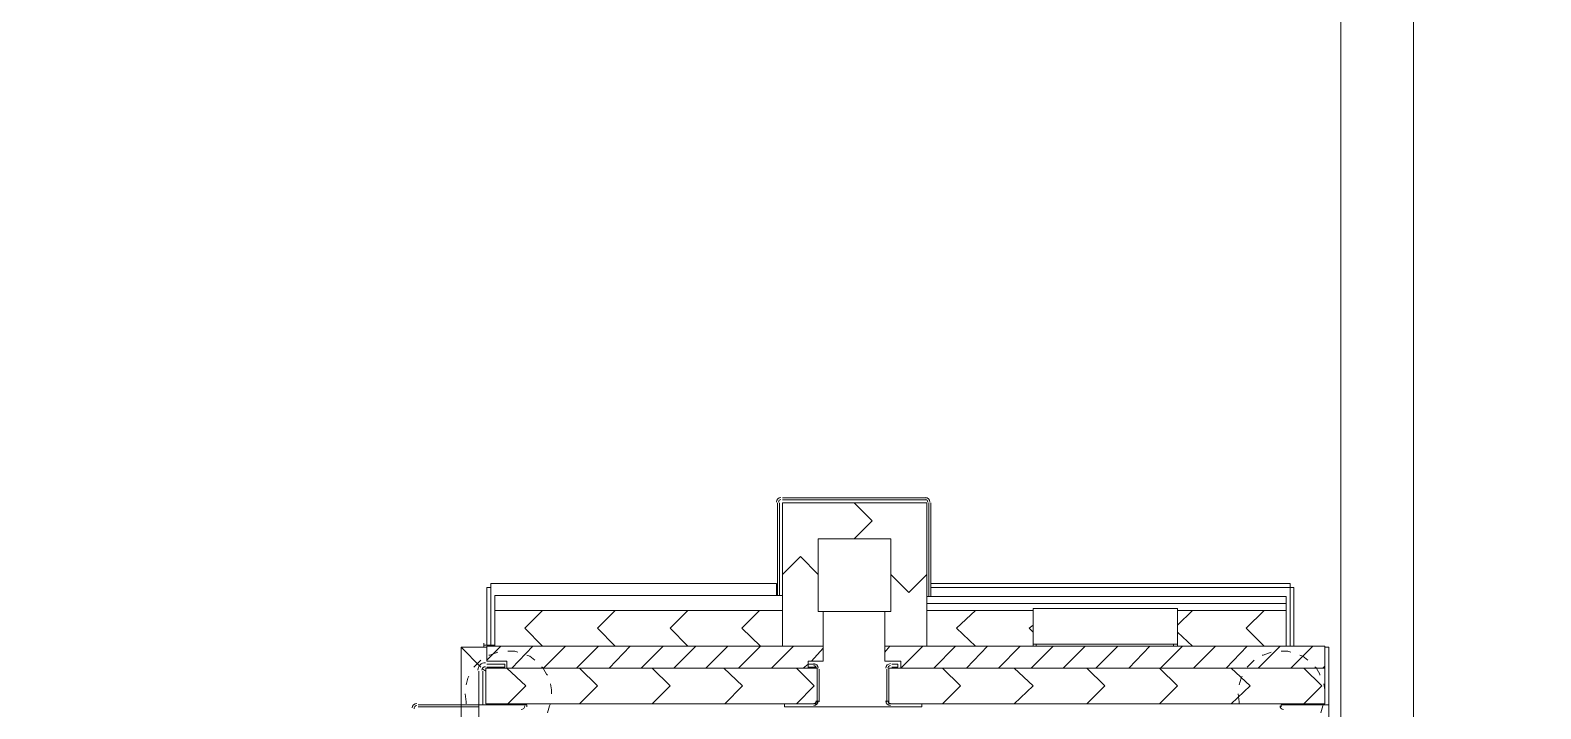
# Model space of a CAD drawing. Header units: metres. Extents: x -22 to 564, y 0 to 143.
# Drawn here: x 2.581 to 4.669, y 42.253 to 43.191 of the extents above; entities that cross this region are included whole.
import ezdxf
from ezdxf.xclip import XClip

# ---------------------------------------------------------------- set-up
doc = ezdxf.new("R2010")
doc.units = ezdxf.units.M
doc.header["$XCLIPFRAME"] = 2
doc.linetypes.add('XREF RADIOFARMACIA$0$PDF_IMPORT', pattern=[1, 0.8, -0.2])
doc.layers.add('XREF  PB CONJ$0$PARQUE', color=251, linetype='Continuous')
doc.layers.add('XREF RADIOFARMACIA$0$Mobiliario Fijo', color=40, linetype='Continuous')
doc.layers.add('XREF RADIOFARMACIA$0$MUROS DE TABLAROCA', color=150, linetype='Continuous', lineweight=13)
doc.layers.get('Defpoints').off()

# ---------------------------------------------------------------- blocks, each defined once
blk = doc.blocks.new('XREF  PB CONJ')
at = {"layer": 'XREF  PB CONJ$0$PARQUE', "true_color": 0x136734}
h = blk.add_hatch(dxfattribs=at)
h.set_pattern_fill('CROSS', color=116, scale=0.02, angle=90)
edge = h.paths.add_edge_path()
edge.add_line((3.5883, 104.6056), (1.6936, 104.3684))
edge.add_line((1.6936, 104.3684), (2.4784, 17.6083))
edge.add_line((2.4784, 17.6083), (97.731, 17.9336))
edge.add_arc((97.7247, 19.237), 1.3034, 270.2752, 363.1006)
edge.add_line((99.0262, 19.3075), (96.4762, 19.3078))
edge.add_line((96.4762, 19.3078), (96.602, 20.224))
edge.add_line((96.602, 20.224), (62.4128, 20.224))
edge.add_arc((58.6329, 24.6535), 5.8231, 229.52466, 310.47534, ccw=False)
edge.add_line((54.8531, 20.224), (26.2527, 20.2188))
edge.add_line((26.2527, 20.2188), (4.2837, 20.0304))
edge.add_line((4.2837, 20.0304), (4.055, 46.6913))
edge.add_line((4.055, 46.6913), (2.3881, 46.6912))
edge.add_line((2.3881, 46.6912), (2.3881, 54.8033))
edge.add_line((2.3881, 54.8033), (3.9854, 54.8034))
edge.add_line((3.9854, 54.8034), (3.7464, 82.6679))
edge.add_line((3.7464, 82.6679), (3.6185, 95.2556))
edge.add_line((3.6185, 95.2556), (3.5883, 104.6056))
blk = doc.blocks.new('XREF RADIOFARMACIA$0$EQUIPO 2')
at = {"lineweight": 5}
for p, q in [((2548.7249, 1753.9065), (2548.7249, 1753.9904)), ((2548.7277, 1753.9065), (2548.7277, 1753.9904)), ((2548.7428, 1753.9258), (2548.7318, 1753.9244)), ((2548.8075, 1753.9313), (2548.78, 1753.9038)), ((2548.78, 1753.9038), (2548.8075, 1753.9313)), ((2548.8075, 1753.8955), (2548.8075, 1753.9313)), ((2548.7277, 1753.9065), (2548.6273, 1753.9065)), ((2548.7277, 1753.8405), (2548.7277, 1753.9065)), ((2548.7745, 1753.9065), (2548.7277, 1753.9065)), ((2548.7277, 1753.9065), (2548.7277, 1753.901)), ((2548.7318, 1753.9244), (2548.7291, 1753.9244)), ((2548.7648, 1753.9217), (2548.7552, 1753.9244)), ((2548.7676, 1753.9203), (2548.7648, 1753.9217)), ((2548.7841, 1753.9093), (2548.78, 1753.9134)), ((2548.7896, 1753.9038), (2548.7841, 1753.9093)), ((2548.7277, 1753.901), (2548.7745, 1753.901)), ((2548.7291, 1753.8969), (2548.7291, 1753.4388)), ((2548.7786, 1753.8969), (2548.7291, 1753.8969)), ((2548.7745, 1753.8969), (2548.7772, 1753.901)), ((2548.7772, 1753.901), (2548.7745, 1753.8969)), ((2548.7786, 1753.4388), (2548.7786, 1753.8969)), ((2548.7786, 1753.8955), (2548.7786, 1753.8666)), ((2548.78, 1753.8708), (2548.78, 1753.8955)), ((2548.7841, 1753.8955), (2548.7841, 1753.8708)), ((2548.8088, 1753.8955), (2548.7882, 1753.8955)), ((2548.7882, 1753.8955), (2548.7882, 1753.868)), ((2548.7896, 1753.8955), (2548.8088, 1753.8763)), ((2548.7965, 1753.8914), (2548.7965, 1753.8928)), ((2548.8006, 1753.8804), (2548.7965, 1753.8914)), ((2548.8075, 1753.8996), (2548.8102, 1753.8996)), ((2548.8088, 1753.4305), (2548.8088, 1753.8955)), ((2548.8088, 1753.8185), (2548.8088, 1753.8845)), ((2548.8088, 1753.4869), (2548.8088, 1753.8845)), ((2548.8088, 1753.8845), (2548.8584, 1753.8845)), ((2548.8102, 1753.8996), (2548.8102, 1753.8955)), ((2548.813, 1753.8996), (2548.8102, 1753.8996)), ((2548.89, 1753.8955), (2548.8102, 1753.8955)), ((2548.8102, 1753.8955), (2548.8102, 1753.89)), ((2548.8102, 1753.8845), (2548.8102, 1753.89)), ((2548.8102, 1753.89), (2548.89, 1753.89)), ((2548.8584, 1753.8845), (2548.8584, 1753.4869)), ((2548.8584, 1753.4869), (2548.8584, 1753.8845)), ((2548.8584, 1753.8845), (2548.879, 1753.8845)), ((2548.879, 1753.8845), (2548.879, 1753.4869)), ((2548.89, 1753.89), (2548.89, 1753.8955)), ((2548.8955, 1753.89), (2548.89, 1753.89)), ((2548.8955, 1753.4952), (2548.8955, 1753.89)), ((2548.7538, 1753.8419), (2548.7291, 1753.8666)), ((2548.7786, 1753.868), (2548.7538, 1753.8419)), ((2548.7882, 1753.868), (2548.7786, 1753.868)), ((2548.7786, 1753.868), (2548.7786, 1753.4512)), ((2548.7841, 1753.8708), (2548.78, 1753.8708)), ((2548.802, 1753.857), (2548.802, 1753.8666)), ((2548.7277, 1753.8515), (2548.7291, 1753.8515)), ((2548.7291, 1753.8515), (2548.7277, 1753.8515)), ((2548.7786, 1753.8611), (2548.8088, 1753.8322)), ((2548.8006, 1753.8529), (2548.802, 1753.857)), ((2548.8336, 1753.8432), (2548.8088, 1753.8185)), ((2548.8584, 1753.8185), (2548.8336, 1753.8432)), ((2548.7249, 1753.8405), (2548.7277, 1753.8405)), ((2548.7896, 1753.8295), (2548.7951, 1753.8364)), ((2548.7951, 1753.8364), (2548.7965, 1753.8405)), ((2548.7167, 1753.8116), (2548.7263, 1753.8089)), ((2548.7263, 1753.8089), (2548.7291, 1753.8075)), ((2548.7428, 1753.8061), (2548.7483, 1753.8061)), ((2548.7483, 1753.8061), (2548.7566, 1753.8075)), ((2548.7689, 1753.8116), (2548.7703, 1753.813)), ((2548.7703, 1753.813), (2548.78, 1753.8185)), ((2548.7786, 1753.8171), (2548.8088, 1753.7868)), ((2548.78, 1753.8185), (2548.78, 1753.8199)), ((2548.8088, 1753.8171), (2548.8088, 1753.7181)), ((2548.7538, 1753.7428), (2548.7291, 1753.7676)), ((2548.7786, 1753.7676), (2548.7538, 1753.7428)), ((2548.7786, 1753.7717), (2548.8088, 1753.7414)), ((2548.8088, 1753.7181), (2548.8336, 1753.7428)), ((2548.8336, 1753.7428), (2548.8584, 1753.7181)), ((2548.7786, 1753.7263), (2548.8088, 1753.6974)), ((2548.8088, 1753.6176), (2548.8088, 1753.7181)), ((2548.7786, 1753.6823), (2548.8088, 1753.652)), ((2548.7538, 1753.6424), (2548.7291, 1753.6672)), ((2548.7786, 1753.6672), (2548.7538, 1753.6424)), ((2548.7786, 1753.6369), (2548.8088, 1753.6066)), ((2548.8336, 1753.6424), (2548.8088, 1753.6176)), ((2548.8584, 1753.6176), (2548.8336, 1753.6424)), ((2548.8088, 1753.6176), (2548.8088, 1753.5172)), ((2548.7786, 1753.5929), (2548.8088, 1753.5626)), ((2548.7538, 1753.542), (2548.7291, 1753.5667)), ((2548.7786, 1753.5681), (2548.7538, 1753.542)), ((2548.7786, 1753.5475), (2548.8088, 1753.5172)), ((2548.8088, 1753.5172), (2548.8336, 1753.5433)), ((2548.8336, 1753.5433), (2548.8584, 1753.5186)), ((2548.8088, 1753.5172), (2548.8088, 1753.4883)), ((2548.7786, 1753.5021), (2548.8088, 1753.4718)), ((2548.8584, 1753.4869), (2548.8088, 1753.4869)), ((2548.879, 1753.4869), (2548.8584, 1753.4869)), ((2548.879, 1753.4952), (2548.8859, 1753.4952)), ((2549.0069, 1753.4938), (2548.879, 1753.4938)), ((2549.0069, 1753.4911), (2548.879, 1753.4911)), ((2548.879, 1753.4869), (2548.9079, 1753.4869)), ((2548.8859, 1753.4952), (2548.89, 1753.4952)), ((2548.89, 1753.4952), (2548.8955, 1753.4952)), ((2548.9079, 1753.4869), (2548.9327, 1753.4622)), ((2549.0069, 1753.4869), (2548.9079, 1753.4869)), ((2548.9079, 1753.4869), (2548.9327, 1753.4622)), ((2549.0069, 1753.3879), (2549.0069, 1753.4869)), ((2549.0111, 1753.2875), (2549.0111, 1753.4869)), ((2549.0138, 1753.2875), (2549.0138, 1753.4869)), ((2548.7249, 1753.4415), (2548.7249, 1753.4842)), ((2548.7249, 1753.4842), (2548.7291, 1753.4842)), ((2548.7538, 1753.4429), (2548.7291, 1753.4677)), ((2548.7786, 1753.4677), (2548.7538, 1753.4429)), ((2548.7786, 1753.4581), (2548.7841, 1753.4512)), ((2548.7786, 1753.4512), (2548.7882, 1753.4512)), ((2548.7841, 1753.4512), (2548.78, 1753.4512)), ((2548.78, 1753.4512), (2548.78, 1753.4415)), ((2548.7841, 1753.4512), (2548.7841, 1753.4415)), ((2548.7882, 1753.4512), (2548.7882, 1753.4305)), ((2548.7882, 1753.447), (2548.8061, 1753.4305)), ((2548.9327, 1753.4622), (2548.9079, 1753.4374)), ((2548.9327, 1753.4622), (2548.9079, 1753.4374)), ((2548.7249, 1753.4333), (2548.7249, 1753.4415)), ((2548.7249, 1753.4415), (2548.7249, 1753.4415)), ((2548.7249, 1753.3452), (2548.7249, 1753.4333)), ((2548.7291, 1753.4388), (2548.7786, 1753.4388)), ((2548.7772, 1753.4388), (2548.7318, 1753.4388)), ((2548.7772, 1753.436), (2548.7318, 1753.436)), ((2548.7841, 1753.4415), (2548.7841, 1753.4415)), ((2548.7882, 1753.4305), (2548.8088, 1753.4305)), ((2548.857, 1753.4305), (2548.8075, 1753.4305)), ((2548.9079, 1753.4374), (2548.857, 1753.4374)), ((2548.857, 1753.4374), (2548.857, 1753.4305)), ((2548.857, 1753.4305), (2548.857, 1753.3879)), ((2548.9079, 1753.4374), (2548.9574, 1753.4374)), ((2548.9574, 1753.4374), (2548.9574, 1753.3879)), ((2548.857, 1753.3879), (2548.857, 1753.3452)), ((2548.9822, 1753.3631), (2548.9574, 1753.3879)), ((2548.9574, 1753.3879), (2548.9574, 1753.337)), ((2548.9574, 1753.3879), (2548.9822, 1753.3631)), ((2549.0069, 1753.3879), (2548.9822, 1753.3631)), ((2548.9822, 1753.3631), (2549.0069, 1753.3879)), ((2549.0069, 1753.2875), (2549.0069, 1753.3879)), ((2548.7249, 1753.3356), (2548.7249, 1753.3452)), ((2548.7318, 1753.3425), (2548.7772, 1753.3425)), ((2548.7882, 1753.3232), (2548.7882, 1753.3452)), ((2548.7882, 1753.3452), (2548.8088, 1753.3452)), ((2548.8006, 1753.3452), (2548.8088, 1753.3384)), ((2548.857, 1753.3452), (2548.8075, 1753.3452)), ((2548.8088, 1753.3452), (2548.8088, 1752.7372)), ((2548.857, 1753.337), (2548.857, 1753.3452)), ((2548.7249, 1753.2943), (2548.7249, 1753.3356)), ((2548.7249, 1753.3356), (2548.7249, 1753.3356)), ((2548.7291, 1752.7372), (2548.7291, 1753.3397)), ((2548.7291, 1753.3397), (2548.7786, 1753.3397)), ((2548.7786, 1753.3397), (2548.7786, 1752.7372)), ((2548.7786, 1753.337), (2548.7786, 1753.3384)), ((2548.7786, 1753.2655), (2548.7786, 1753.337)), ((2548.7786, 1753.3232), (2548.8088, 1753.293)), ((2548.7786, 1752.7372), (2548.7786, 1753.3232)), ((2548.7786, 1753.3232), (2548.7882, 1753.3232)), ((2548.78, 1753.3274), (2548.78, 1753.3356)), ((2548.7841, 1753.3274), (2548.78, 1753.3274)), ((2548.7841, 1753.3356), (2548.7841, 1753.3356)), ((2548.7841, 1753.3356), (2548.7841, 1753.3274)), ((2548.9079, 1753.337), (2548.857, 1753.337)), ((2548.8831, 1753.3122), (2548.9079, 1753.337)), ((2548.9079, 1753.337), (2548.8831, 1753.3122)), ((2548.9574, 1753.337), (2548.9079, 1753.337)), ((2548.9079, 1753.2875), (2548.8831, 1753.3122)), ((2548.8831, 1753.3122), (2548.9079, 1753.2875)), ((2548.7291, 1753.2943), (2548.7249, 1753.2943)), ((2548.7786, 1753.2778), (2548.8088, 1753.2476)), ((2548.8088, 1753.1403), (2548.8088, 1753.2875)), ((2548.8088, 1753.2875), (2548.8584, 1753.2875)), ((2548.8584, 1753.2875), (2548.8584, 1753.1403)), ((2548.8584, 1753.2875), (2548.9079, 1753.2875)), ((2548.868, 1753.2875), (2548.868, 1752.7908)), ((2548.868, 1753.282), (2548.868, 1753.282)), ((2548.868, 1753.2806), (2548.868, 1753.2806)), ((2548.8776, 1753.2875), (2548.8776, 1752.7908)), ((2548.8776, 1753.2847), (2549.0069, 1753.2847)), ((2548.8776, 1753.282), (2549.0069, 1753.282)), ((2548.89, 1753.282), (2548.89, 1752.7853)), ((2548.8955, 1752.7853), (2548.8955, 1753.282)), ((2548.9079, 1753.2875), (2549.0069, 1753.2875)), ((2548.7291, 1753.2655), (2548.7538, 1753.2407)), ((2548.7538, 1753.2407), (2548.7786, 1753.2655)), ((2548.8088, 1753.2201), (2548.8336, 1753.2462)), ((2548.8336, 1753.2462), (2548.8584, 1753.2201)), ((2548.7786, 1753.2324), (2548.8088, 1753.2036)), ((2548.7786, 1753.1884), (2548.8088, 1753.1582)), ((2548.7538, 1753.1403), (2548.7291, 1753.1664)), ((2548.7786, 1753.1664), (2548.7538, 1753.1403)), ((2548.7786, 1753.143), (2548.8088, 1753.1128)), ((2548.8584, 1753.1403), (2548.8088, 1753.1403)), ((2548.8116, 1753.1403), (2548.8088, 1753.1403)), ((2548.8088, 1753.1361), (2548.8116, 1753.1361)), ((2548.8212, 1753.1403), (2548.8116, 1753.1403)), ((2548.8116, 1753.1403), (2548.8116, 1753.1361)), ((2548.8116, 1753.1361), (2548.8116, 1752.9463)), ((2548.8556, 1753.1403), (2548.8212, 1753.1403)), ((2548.8336, 1753.1458), (2548.8281, 1753.1403)), ((2548.8281, 1753.1403), (2548.8336, 1753.1458)), ((2548.8336, 1753.1458), (2548.8377, 1753.1403)), ((2548.8377, 1753.1403), (2548.8336, 1753.1458)), ((2548.8611, 1753.1403), (2548.8556, 1753.1403)), ((2548.8611, 1752.9408), (2548.8611, 1753.1403)), ((2548.7786, 1753.099), (2548.8088, 1753.0687)), ((2548.7538, 1753.0412), (2548.7291, 1753.066)), ((2548.7786, 1753.066), (2548.7538, 1753.0412)), ((2548.7786, 1753.0536), (2548.8088, 1753.0233)), ((2548.7786, 1753.0082), (2548.8088, 1752.9793)), ((2548.7538, 1752.9408), (2548.7291, 1752.9656)), ((2548.7786, 1752.9656), (2548.7538, 1752.9408)), ((2548.7786, 1752.9642), (2548.8088, 1752.9339)), ((2548.8116, 1752.9463), (2548.8088, 1752.9463)), ((2548.8116, 1752.9463), (2548.8116, 1752.9408)), ((2548.8088, 1752.7908), (2548.8088, 1752.9408)), ((2548.8088, 1752.9408), (2548.8584, 1752.9408)), ((2548.8281, 1752.9408), (2548.8088, 1752.9202)), ((2548.8116, 1752.9408), (2548.8088, 1752.9408)), ((2548.8116, 1752.9408), (2548.8212, 1752.9408)), ((2548.8212, 1752.9408), (2548.8556, 1752.9408)), ((2548.8584, 1752.9202), (2548.8377, 1752.9408)), ((2548.8556, 1752.9408), (2548.8611, 1752.9408)), ((2548.8584, 1752.9408), (2548.8584, 1752.7908)), ((2548.7786, 1752.9188), (2548.8088, 1752.8885)), ((2548.7538, 1752.8404), (2548.7291, 1752.8665)), ((2548.7786, 1752.8665), (2548.7538, 1752.8404)), ((2548.7786, 1752.8734), (2548.8088, 1752.8445)), ((2548.7318, 1752.8555), (2548.7291, 1752.8555)), ((2548.7428, 1752.8569), (2548.7318, 1752.8555)), ((2548.7648, 1752.8528), (2548.7552, 1752.8555)), ((2548.7676, 1752.8514), (2548.7648, 1752.8528)), ((2548.7841, 1752.8404), (2548.78, 1752.8445)), ((2548.7896, 1752.8349), (2548.7841, 1752.8404)), ((2548.8336, 1752.8459), (2548.8088, 1752.8211)), ((2548.8584, 1752.8211), (2548.8336, 1752.8459)), ((2548.7786, 1752.8294), (2548.8088, 1752.7991)), ((2548.7965, 1752.8225), (2548.7965, 1752.8239)), ((2548.8006, 1752.8115), (2548.7965, 1752.8225)), ((2548.7249, 1752.7977), (2548.7277, 1752.7977)), ((2548.7277, 1752.7977), (2548.7277, 1752.7317)), ((2548.802, 1752.7881), (2548.802, 1752.7977)), ((2548.7786, 1752.784), (2548.8088, 1752.7537)), ((2548.8006, 1752.784), (2548.802, 1752.7881)), ((2548.8584, 1752.7908), (2548.8088, 1752.7908)), ((2548.89, 1752.7853), (2548.8088, 1752.7853)), ((2548.8088, 1752.7798), (2548.89, 1752.7798)), ((2548.868, 1752.7908), (2548.857, 1752.7908)), ((2548.8776, 1752.7908), (2548.868, 1752.7908)), ((2548.89, 1752.7853), (2548.8955, 1752.7853)), ((2548.89, 1752.7798), (2548.89, 1752.7853)), ((2548.7538, 1752.7413), (2548.7291, 1752.7661)), ((2548.7786, 1752.7661), (2548.7538, 1752.7413)), ((2548.7786, 1752.7372), (2548.7786, 1752.7661)), ((2548.7896, 1752.7606), (2548.7951, 1752.7675)), ((2548.7951, 1752.7675), (2548.7965, 1752.7716)), ((2548.7167, 1752.7427), (2548.7263, 1752.7399)), ((2548.7263, 1752.7399), (2548.7291, 1752.7386)), ((2548.7277, 1752.7317), (2548.7277, 1752.7372)), ((2548.7786, 1752.7372), (2548.7291, 1752.7372)), ((2548.7428, 1752.7372), (2548.7483, 1752.7372)), ((2548.7483, 1752.7372), (2548.7566, 1752.7386)), ((2548.7689, 1752.7441), (2548.7703, 1752.7441)), ((2548.7703, 1752.7441), (2548.78, 1752.7496)), ((2548.7786, 1752.7399), (2548.7813, 1752.7372)), ((2548.8088, 1752.7372), (2548.7786, 1752.7372)), ((2548.78, 1752.7496), (2548.78, 1752.751)), ((2548.8075, 1752.7372), (2548.8075, 1752.7317)), ((2548.7277, 1752.7317), (2548.6273, 1752.7317)), ((2548.7524, 1752.7317), (2548.7277, 1752.7317)), ((2548.8075, 1752.7317), (2548.7524, 1752.7317))]:
    blk.add_line(p, q, dxfattribs=at)
at = {"linetype": 'XREF RADIOFARMACIA$0$PDF_IMPORT', "lineweight": 5, "ltscale": 2.791308}
blk.add_line((2547.7055, 1753.9313), (2548.8075, 1753.9313), dxfattribs=at)
at = {"lineweight": 5}
for centre, radius, start, end in [((2548.7228, 1753.9919), 0.0041, 9.1595, 99.1595), ((2548.7234, 1753.9925), 0.00619, 0, 90), ((2548.7757, 1753.8976), 0.0103, 0, 90), ((2548.7757, 1753.8976), 0.00481, 359.9999, 90.0001), ((2548.7262, 1753.8481), 0.00481, 179.9999, 270.0001), ((2549.0082, 1753.489), 0.00619, 0, 90), ((2549.0082, 1753.489), 0.00344, 0, 89.9999), ((2548.7331, 1753.4436), 0.00619, 180, 270), ((2548.7331, 1753.4436), 0.00344, 180.0001, 269.9999), ((2548.7785, 1753.4436), 0.00344, 270.0001, 359.9999), ((2548.7785, 1753.4436), 0.00619, 270, 360), ((2548.7331, 1753.3377), 0.00619, 90, 180), ((2548.7331, 1753.3377), 0.00344, 90.0001, 179.9999), ((2548.7785, 1753.3377), 0.00619, 0, 90), ((2548.7785, 1753.3377), 0.00344, 0, 89.9999), ((2549.0082, 1753.2895), 0.00344, 270.0001, 359.9999), ((2549.0082, 1753.2895), 0.00619, 270, 360), ((2548.7262, 1752.7943), 0.00481, 89.9999, 180.0001)]:
    blk.add_arc(centre, radius, start, end, dxfattribs=at)
blk = doc.blocks.new('XREF RADIOFARMACIA')
at = {"layer": 'XREF RADIOFARMACIA$0$MUROS DE TABLAROCA'}
blk.add_lwpolyline([(11.3989, 20.2661), (14.1998, 20.2661), (14.1998, 16.7774), (13.8311, 16.7774), (13.8311, 16.8778), (14.1007, 16.8778), (14.1007, 17.9055), (10.4552, 17.9055), (10.4552, 15.5173), (10.7055, 15.5173), (10.7055, 15.4182), (10.4552, 15.4182), (10.4552, 15.2477), (10.7055, 15.2477), (10.7055, 15.1472), (8.6599, 15.1472), (8.6599, 15.2477), (10.3382, 15.2477), (10.3561, 15.2477), (10.3561, 18.0045), (14.1007, 18.0045), (14.1007, 20.1657), (11.3989, 20.1657), (11.3989, 20.2661)], dxfattribs=at)
at = {"layer": 'XREF RADIOFARMACIA$0$Mobiliario Fijo', "lineweight": 5}
blk.add_blockref('XREF RADIOFARMACIA$0$EQUIPO 2', (-2539.6441, -1737.4675), dxfattribs=at)

msp = doc.modelspace()

# ---------------------------------------------------------------- block references
ref = msp.add_blockref('XREF  PB CONJ', (67.8976, 28.71, 0), dxfattribs=dict(rotation=89.50849308405942))
XClip(ref).set_block_clipping_path([(-2.936402334, 82.9334608569), (21.1250270707, 82.9334608569), (21.1250270707, 49.0397586863), (26.6296707885, 49.0397586863), (26.6284018429, 17.4712422498), (-2.8531787476, 17.4341989701)])

# ---------------------------------------------------------------- next in the draw order: block references
at = {"layer": 'Defpoints', "rotation": 90}
msp.add_blockref('XREF RADIOFARMACIA', (19.6403, 33.1746, 0), dxfattribs=at)

doc.saveas('drawing.dxf')
